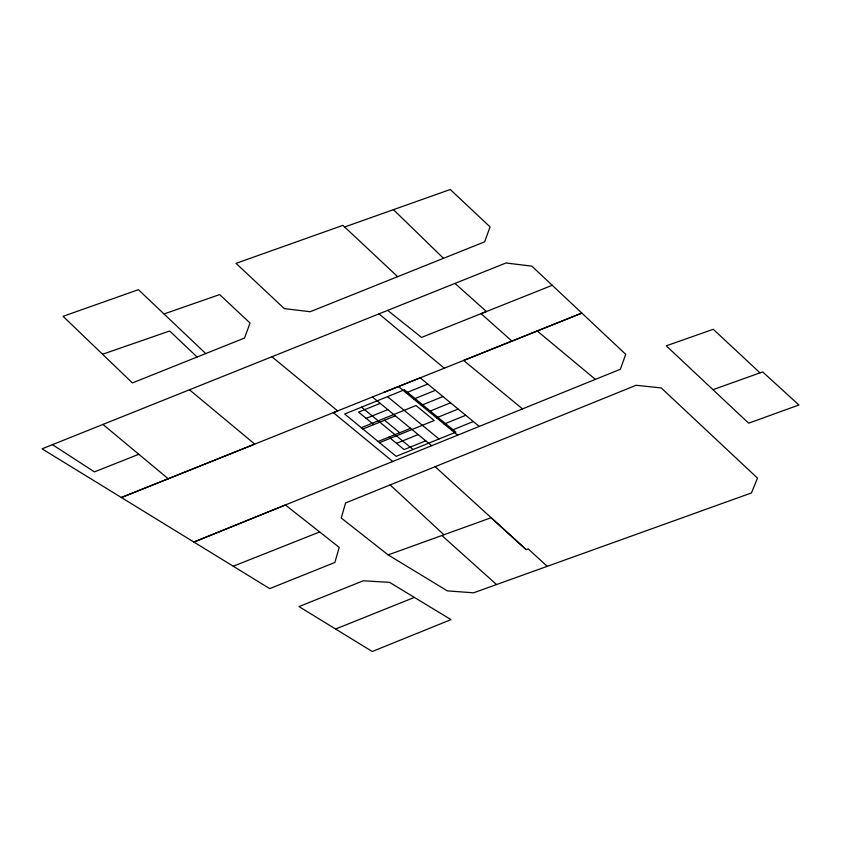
<?xml version="1.0" encoding="UTF-8"?>
<svg xmlns="http://www.w3.org/2000/svg" width="841" height="841" viewBox="0 0 841 841"><rect width="100%" height="100%" fill="white"/><g stroke="black" fill="none" stroke-linecap="round" stroke-linejoin="round"><path stroke-width="1.26" d="M380.185 403.365L358.56 412.132L373.751 424.621M406.14 392.842L427.764 384.074M366.161 418.376L387.785 409.609M413.73 399.086L435.354 390.319M361.315 427.691L416.001 405.52L434.219 420.511L379.543 442.671M362.923 429.005L395.375 415.853M421.33 405.33L442.955 396.563M428.921 411.575L450.545 402.807M378.103 441.493L410.555 428.332M436.511 417.819L458.135 409.052M396.521 443.344L418.156 434.576M444.101 424.053L465.725 415.286M425.746 440.821L404.122 449.588L388.931 437.099M451.691 430.298L473.325 421.53M595.396 379.365L193.882 542.056L42.05 448.831L505.967 262.991L531.848 266.145L625.736 354.324L620.353 369.273L595.396 379.365L537.241 330.986L463.643 360.453L522.513 408.905M205.74 353.567L138.429 289.682L63.086 316.321L132.415 382.928L244.531 338.04L250.029 323.028L219.659 294.592L163.995 313.956M397.667 276.678L342.876 225.356L236.037 263.359L284.3 308.605L310.192 311.717L484.647 241.83L490.072 226.902L450.261 189.498L344.631 226.986M189.456 389.772L254.728 444.101L121.356 497.546L337.661 410.913L271.916 356.752M537.241 330.986L581.867 313.094L383.654 392.484M335.601 629.026L414.361 597.404L450.997 619.628L372.237 651.502L299.007 606.582L363.207 580.795L389.52 582.329L414.361 597.404M552.243 285.299L481.084 313.672L511.938 341.099M138.828 454.277L94.423 471.896L52.447 444.658M233.241 566.235L319.664 531.964L339.196 547.396L334.897 562.45L269.719 588.626L193.882 542.056L285.393 504.989L319.664 531.964M388.132 554.902L447.338 590.876L473.567 592.81L751.433 492.952L757.489 478.098L661.215 387.932L636.111 385.273L345.567 502.971L341.257 518.035L388.132 554.902L491.155 517.72L526.151 549.615L528.211 548.91L547.26 566.34M760.022 372.847L762.65 371.911L798.95 404.994L748.637 423.181L666.272 345.819L713.263 329.294L760.022 372.847L712.968 389.688M102.591 354.24L169.661 330.986L197.099 357.026M387.669 310.392L421.551 337.409L486.466 311.517L454.97 283.417M479.265 426.419L420.206 377.819L333.341 412.647L392.736 461.488M398.476 386.534L457.641 435.186M387.512 396.647L439.013 438.991M372.426 396.984L431.685 445.698M384.547 420.237L399.727 432.726M361.556 407.16L413.068 449.515M378.955 313.851L444.269 368.2M102.959 424.432L168.232 478.75M441.893 535.517L496.526 584.537M435.133 466.681L526.151 549.615M390.119 484.91L443.943 534.76M393.441 209.661L443.491 258.313M404.384 389.804L344.673 414.003L396.185 456.358L455.896 432.148L404.384 389.804"/></g></svg>
